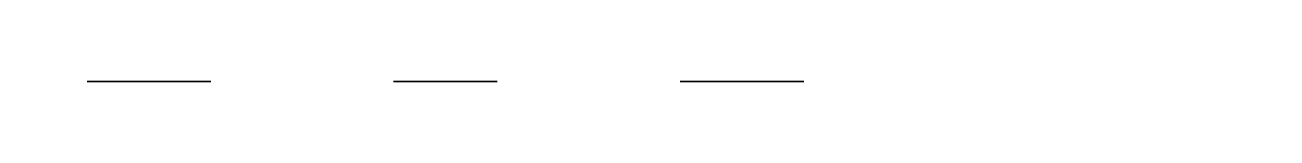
# Model space of a CAD drawing. Header units: millimetres. Extents: x -408 to 405, y -207 to -3.
# Drawn here: x 239.9 to 293, y -2.7 to -2.7 of the extents above; entities that cross this region are included whole.
import ezdxf

# ---------------------------------------------------------------- set-up
doc = ezdxf.new("R2010")
doc.units = ezdxf.units.MM
doc.header["$MEASUREMENT"] = 0
doc.layers.add('STEPMOTOR', color=18, linetype='Continuous', true_color=0x000000)

msp = doc.modelspace()

# ---------------------------------------------------------------- linework, layer by layer
at = {"layer": 'STEPMOTOR', "extrusion": (0, 1, 0)}
for points in [[(-239.53, 65.797), (-239.722, 65.491), (-239.816, 65.338), (-239.909, 65.184)], [(-240.218, -79.131), (-239.804, -79.738)], [(-239.909, 65.184), (-241.686, 65.603)], [(-240.609, -78.518), (-240.218, -79.131)], [(-240.979, -77.899), (-240.889, -78.055), (-240.797, -78.21), (-240.609, -78.518)], [(-242.763, -78.293), (-240.979, -77.899)], [(-241.686, 65.603), (-241.7, 65.782), (-241.715, 65.962), (-241.75, 66.321)], [(-241.75, 66.321), (-241.838, 67.044)], [(-241.838, 67.044), (-241.946, 67.77)], [(-241.946, 67.77), (-242.076, 68.499)], [(-242.076, 68.499), (-243.836, 68.846)], [(-242.838, -79.009), (-242.797, -78.65), (-242.779, -78.471), (-242.763, -78.293)], [(-242.936, -79.73), (-242.838, -79.009)], [(-243.055, -80.455), (-242.936, -79.73)], [(-243.195, -81.182), (-243.055, -80.455)], [(-243.195, 117.716), (-243.073, 119.479)], [(-243.073, 119.479), (-243.521, 119.704)], [(-243.542, 123.291), (-243.096, 123.521)], [(-243.096, 123.521), (-243.238, 125.283)], [(-244.961, -81.503), (-243.195, -81.182)], [(-243.67, 117.555), (-243.195, 117.716)], [(-243.238, 125.283), (-243.716, 125.438)], [(-243.521, 119.704), (-243.972, 119.912)], [(-243.99, 123.078), (-243.542, 123.291)], [(-244.145, 117.411), (-243.67, 117.555)], [(-243.716, 125.438), (-244.192, 125.577)], [(-244.157, 111.99), (-243.774, 113.716)], [(-243.774, 113.716), (-244.184, 114.005)], [(-243.836, 68.846), (-244.233, 68.22)], [(-244.271, 128.982), (-243.864, 129.276)], [(-243.864, 129.276), (-244.267, 130.997)], [(-243.972, 119.912), (-244.424, 120.101)], [(-244.44, 122.883), (-243.99, 123.078)], [(-244.618, 117.285), (-244.145, 117.411)], [(-244.651, 111.902), (-244.157, 111.99)], [(-244.184, 114.005), (-244.598, 114.278)], [(-244.192, 125.577), (-244.667, 125.697)], [(-244.233, 68.22), (-244.609, 67.589)], [(-244.267, 130.997), (-244.762, 131.08)], [(-244.682, 128.704), (-244.271, 128.982)], [(-244.424, 120.101), (-244.877, 120.271)], [(-244.891, 122.708), (-244.44, 122.883)], [(-244.598, 114.278), (-245.017, 114.532)], [(-244.609, 67.589), (-244.963, 66.954)], [(-245.091, 117.179), (-244.618, 117.285)], [(-245.142, 111.83), (-244.651, 111.902)], [(-244.667, 125.697), (-245.141, 125.797)], [(-245.098, 128.445), (-244.682, 128.704)], [(-244.762, 131.08), (-245.254, 131.145)], [(-244.877, 120.271), (-245.331, 120.42)], [(-245.344, 122.554), (-244.891, 122.708)], [(-245.348, -80.871), (-244.961, -81.503)], [(-244.963, 66.954), (-245.132, 66.635), (-245.214, 66.475), (-245.295, 66.314)], [(-245.017, 114.532), (-245.44, 114.768)], [(-245.561, 117.095), (-245.091, 117.179)], [(-245.518, 128.204), (-245.098, 128.445)], [(-245.141, 125.797), (-245.612, 125.876)], [(-245.629, 111.777), (-245.142, 111.83)], [(-245.254, 131.145), (-245.742, 131.193)], [(-245.295, 66.314), (-247.099, 66.6)], [(-245.962, 106.472), (-245.326, 108.121)], [(-245.326, 108.121), (-245.688, 108.469)], [(-245.331, 120.42), (-245.559, 120.485)], [(-245.571, 122.486), (-245.344, 122.554)], [(-245.714, -80.235), (-245.348, -80.871)], [(-245.44, 114.768), (-245.867, 114.983)], [(-245.839, 134.5), (-245.481, 134.852)], [(-245.481, 134.852), (-246.136, 136.494)], [(-245.942, 127.985), (-245.518, 128.204)], [(-245.559, 120.485), (-245.673, 120.516), (-245.787, 120.544)], [(-245.796, 117.061), (-245.561, 117.095)], [(-245.798, 122.424), (-245.684, 122.454), (-245.571, 122.486)], [(-245.612, 125.876), (-245.847, 125.907)], [(-246.112, 111.743), (-245.629, 111.777)], [(-245.688, 108.469), (-246.058, 108.8)], [(-246.059, -79.594), (-245.714, -80.235)], [(-245.742, 131.193), (-246.225, 131.222)], [(-245.787, 120.544), (-245.798, 122.424)], [(-246.029, 117.034), (-245.913, 117.047), (-245.796, 117.061)], [(-246.205, 134.165), (-245.839, 134.5)], [(-245.847, 125.907), (-245.964, 125.92), (-246.081, 125.931)], [(-245.867, 114.983), (-246.082, 115.081)], [(-246.157, 127.884), (-245.942, 127.985)], [(-246.464, 106.458), (-245.962, 106.472)], [(-246.299, 115.174), (-246.029, 117.034)], [(-246.058, 108.8), (-246.434, 109.114)], [(-246.382, -78.949), (-246.303, -79.111), (-246.223, -79.272), (-246.059, -79.594)], [(-246.081, 125.931), (-246.372, 127.789)], [(-246.082, 115.081), (-246.191, 115.128), (-246.299, 115.174)], [(-246.59, 111.729), (-246.112, 111.743)], [(-246.136, 136.494), (-246.638, 136.502)], [(-246.372, 127.789), (-246.264, 127.835), (-246.157, 127.884)], [(-246.577, 133.846), (-246.205, 134.165)], [(-246.225, 131.222), (-246.703, 131.23)], [(-248.19, -79.208), (-246.382, -78.949)], [(-246.434, 109.114), (-246.817, 109.41)], [(-246.96, 106.461), (-246.464, 106.458)], [(-246.957, 133.546), (-246.577, 133.846)], [(-246.827, 111.731), (-246.59, 111.729)], [(-246.638, 136.502), (-247.134, 136.493)], [(-246.703, 131.23), (-246.94, 131.225)], [(-246.817, 109.41), (-247.207, 109.686)], [(-247.062, 111.739), (-246.945, 111.734), (-246.827, 111.731)], [(-246.94, 131.225), (-247.057, 131.221), (-247.175, 131.215)], [(-247.344, 133.266), (-246.957, 133.546)], [(-247.45, 106.48), (-246.96, 106.461)], [(-247.606, 109.939), (-247.062, 111.739)], [(-247.099, 66.6), (-247.126, 66.777), (-247.155, 66.955), (-247.217, 67.311)], [(-247.134, 136.493), (-247.623, 136.468)], [(-247.175, 131.215), (-247.739, 133.008)], [(-247.207, 109.686), (-247.405, 109.816)], [(-247.217, 67.311), (-247.358, 68.025)], [(-247.54, 133.134), (-247.344, 133.266)], [(-247.358, 68.025), (-247.52, 68.741)], [(-247.405, 109.816), (-247.505, 109.878), (-247.606, 109.939)], [(-247.932, 106.518), (-247.45, 106.48)], [(-247.52, 68.741), (-247.704, 69.459)], [(-247.739, 133.008), (-247.64, 133.07), (-247.54, 133.134)], [(-247.623, 136.468), (-248.105, 136.424)], [(-248.57, 101.285), (-247.695, 102.821)], [(-247.695, 102.821), (-248.001, 103.218)], [(-247.704, 69.459), (-249.485, 69.673)], [(-248.213, 139.724), (-247.911, 140.125)], [(-247.911, 140.125), (-248.804, 141.651)], [(-248.407, 106.576), (-247.932, 106.518)], [(-248.001, 103.218), (-248.317, 103.601)], [(-248.105, 136.424), (-248.579, 136.361)], [(-248.318, -79.917), (-248.251, -79.562), (-248.22, -79.385), (-248.19, -79.208)], [(-248.524, 139.338), (-248.213, 139.724)], [(-248.317, 103.601), (-248.642, 103.967)], [(-248.47, -80.629), (-248.318, -79.917)], [(-248.641, 106.613), (-248.407, 106.576)], [(-248.643, -81.342), (-248.47, -80.629)], [(-248.845, 138.967), (-248.524, 139.338)], [(-249.068, 101.346), (-248.57, 101.285)], [(-248.579, 136.361), (-248.813, 136.321)], [(-248.872, 106.656), (-248.757, 106.634), (-248.641, 106.613)], [(-248.642, 103.967), (-248.977, 104.317)], [(-248.837, -82.057), (-248.643, -81.342)], [(-248.804, 141.651), (-249.301, 141.584)], [(-248.813, 136.321), (-248.929, 136.299), (-249.044, 136.276)], [(-250.622, -82.245), (-248.837, -82.057)], [(-249.175, 138.614), (-248.845, 138.967)], [(-249.678, 104.958), (-248.872, 106.656)], [(-248.977, 104.317), (-249.322, 104.648)], [(-249.044, 136.276), (-249.869, 137.965)], [(-249.558, 101.422), (-249.068, 101.346)], [(-249.517, 138.279), (-249.175, 138.614)], [(-249.301, 141.584), (-249.79, 141.502)], [(-249.322, 104.648), (-249.498, 104.806)], [(-249.485, 69.673), (-249.834, 69.019)], [(-249.498, 104.806), (-249.588, 104.883), (-249.678, 104.958)], [(-249.691, 138.119), (-249.517, 138.279)], [(-250.039, 101.515), (-249.558, 101.422)], [(-249.869, 137.965), (-249.78, 138.041), (-249.691, 138.119)], [(-249.79, 141.502), (-250.27, 141.404)], [(-249.834, 69.019), (-250.162, 68.362)], [(-250.511, 101.624), (-250.039, 101.515)], [(-250.162, 68.362), (-250.468, 67.702)], [(-250.27, 141.404), (-250.741, 141.289)], [(-250.468, 67.702), (-250.612, 67.371), (-250.682, 67.205), (-250.751, 67.039)], [(-250.971, 101.752), (-250.511, 101.624)], [(-250.961, -81.586), (-250.622, -82.245)], [(-250.741, 141.289), (-251.2, 141.155)], [(-250.751, 67.039), (-252.571, 67.189)], [(-251.921, 96.544), (-250.827, 97.932)], [(-250.827, 97.932), (-251.071, 98.371)], [(-251.278, -80.924), (-250.961, -81.586)], [(-251.197, 101.824), (-250.971, 101.752)], [(-251.071, 98.371), (-251.326, 98.796)], [(-251.338, 144.535), (-251.1, 144.977)], [(-251.1, 144.977), (-252.21, 146.352)], [(-251.42, 101.901), (-251.309, 101.861), (-251.197, 101.824)], [(-251.2, 141.155), (-251.425, 141.081)], [(-251.575, -80.26), (-251.278, -80.924)], [(-251.326, 98.796), (-251.593, 99.207)], [(-251.589, 144.107), (-251.338, 144.535)], [(-252.47, 100.341), (-251.42, 101.901)], [(-251.425, 141.081), (-251.536, 141.042), (-251.646, 141.002)], [(-251.848, -79.592), (-251.782, -79.759), (-251.714, -79.926), (-251.575, -80.26)], [(-251.851, 143.693), (-251.589, 144.107)], [(-251.593, 99.207), (-251.872, 99.603)], [(-251.646, 141.002), (-252.714, 142.549)], [(-253.67, -79.715), (-251.848, -79.592)], [(-252.125, 143.294), (-251.851, 143.693)], [(-251.872, 99.603), (-252.164, 99.982)], [(-252.405, 96.678), (-251.921, 96.544)], [(-252.412, 142.912), (-252.125, 143.294)], [(-252.164, 99.982), (-252.315, 100.164)], [(-252.21, 146.352), (-252.692, 146.212)], [(-252.315, 100.164), (-252.392, 100.253), (-252.47, 100.341)], [(-252.878, 96.827), (-252.405, 96.678)], [(-252.561, 142.728), (-252.412, 142.912)], [(-252.714, 142.549), (-252.637, 142.638), (-252.561, 142.728)], [(-252.571, 67.189), (-252.612, 67.364), (-252.653, 67.539), (-252.742, 67.89)], [(-252.692, 146.212), (-253.163, 146.058)], [(-252.742, 67.89), (-252.936, 68.591)], [(-253.34, 96.99), (-252.878, 96.827)], [(-252.936, 68.591), (-253.151, 69.293)], [(-253.151, 69.293), (-253.388, 69.995)], [(-253.163, 146.058), (-253.623, 145.889)], [(-253.79, 97.169), (-253.34, 96.99)], [(-253.388, 69.995), (-255.181, 70.075)], [(-253.623, 145.889), (-254.071, 145.706)], [(-253.851, -80.413), (-253.758, -80.064), (-253.713, -79.89), (-253.67, -79.715)], [(-254.226, 97.364), (-253.79, 97.169)], [(-254.055, -81.111), (-253.851, -80.413)], [(-254.282, -81.81), (-254.055, -81.111)], [(-254.071, 145.706), (-254.505, 145.506)], [(-254.439, 97.468), (-254.226, 97.364)], [(-254.529, -82.508), (-254.282, -81.81)], [(-254.647, 97.578), (-254.544, 97.522), (-254.439, 97.468)], [(-254.505, 145.506), (-254.717, 145.399)], [(-256.322, -82.562), (-254.529, -82.508)], [(-255.918, 96.192), (-254.647, 97.578)], [(-255.942, 92.355), (-254.653, 93.565)], [(-254.653, 93.565), (-254.829, 94.035)], [(-254.717, 145.399), (-254.821, 145.343), (-254.924, 145.287)], [(-254.829, 94.035), (-255.018, 94.494)], [(-254.924, 145.287), (-256.211, 146.658)], [(-255.146, 148.827), (-254.976, 149.299)], [(-254.976, 149.299), (-256.279, 150.494)], [(-255.018, 94.494), (-255.22, 94.94)], [(-255.33, 148.366), (-255.146, 148.827)], [(-255.181, 70.075), (-255.479, 69.397)], [(-255.22, 94.94), (-255.437, 95.373)], [(-255.527, 147.918), (-255.33, 148.366)], [(-255.437, 95.373), (-255.669, 95.791)], [(-255.479, 69.397), (-255.757, 68.718)], [(-255.739, 147.482), (-255.527, 147.918)], [(-255.669, 95.791), (-255.791, 95.994)], [(-255.966, 147.062), (-255.739, 147.482)], [(-255.757, 68.718), (-256.013, 68.036)], [(-255.791, 95.994), (-255.854, 96.093), (-255.918, 96.192)], [(-256.4, 92.56), (-255.942, 92.355)], [(-256.086, 146.857), (-255.966, 147.062)], [(-256.013, 68.036), (-256.132, 67.695), (-256.19, 67.525), (-256.246, 67.354)], [(-256.211, 146.658), (-256.148, 146.757), (-256.086, 146.857)], [(-256.246, 67.354), (-258.072, 67.368)], [(-256.279, 150.494), (-256.734, 150.283)], [(-256.611, -81.88), (-256.322, -82.562)], [(-256.846, 92.778), (-256.4, 92.56)], [(-256.878, -81.196), (-256.611, -81.88)], [(-256.734, 150.283), (-257.178, 150.061)], [(-257.278, 93.008), (-256.846, 92.778)], [(-257.124, -80.511), (-256.878, -81.196)], [(-257.347, -79.825), (-257.293, -79.997), (-257.238, -80.168), (-257.124, -80.511)], [(-257.178, 150.061), (-257.607, 149.826)], [(-257.697, 93.252), (-257.278, 93.008)], [(-259.173, -79.812), (-257.347, -79.825)], [(-257.607, 149.826), (-258.023, 149.577)], [(-258.099, 93.51), (-257.697, 93.252)], [(-258.023, 149.577), (-258.422, 149.314)], [(-258.072, 67.368), (-258.125, 67.539), (-258.18, 67.711), (-258.295, 68.054)], [(-258.294, 93.645), (-258.099, 93.51)], [(-258.484, 93.784), (-258.389, 93.714), (-258.294, 93.645)], [(-258.295, 68.054), (-258.54, 68.738)], [(-258.422, 149.314), (-258.615, 149.177)], [(-259.947, 92.603), (-258.484, 93.784)], [(-258.54, 68.738), (-258.808, 69.422)], [(-258.615, 149.177), (-258.71, 149.107), (-258.804, 149.036)], [(-258.804, 149.036), (-260.28, 150.2)], [(-258.808, 69.422), (-259.096, 70.105)], [(-260.542, 88.813), (-259.087, 89.817)], [(-259.087, 89.817), (-259.191, 90.308)], [(-259.096, 70.105), (-260.89, 70.051)], [(-259.406, -80.494), (-259.286, -80.153), (-259.229, -79.982), (-259.173, -79.812)], [(-259.191, 90.308), (-259.309, 90.79)], [(-259.309, 90.79), (-259.443, 91.261)], [(-259.662, -81.175), (-259.406, -80.494)], [(-259.443, 91.261), (-259.593, 91.722)], [(-259.551, 152.503), (-259.453, 152.996)], [(-259.453, 152.996), (-260.919, 153.983)], [(-259.664, 152.02), (-259.551, 152.503)], [(-259.593, 91.722), (-259.76, 92.17)], [(-259.939, -81.855), (-259.662, -81.175)], [(-259.792, 151.547), (-259.664, 152.02)], [(-259.76, 92.17), (-259.851, 92.388)], [(-259.937, 151.085), (-259.792, 151.547)], [(-259.851, 92.388), (-259.898, 92.496), (-259.947, 92.603)], [(-260.099, 150.635), (-259.937, 151.085)], [(-260.238, -82.533), (-259.939, -81.855)], [(-260.187, 150.416), (-260.099, 150.635)], [(-260.28, 150.2), (-260.233, 150.307), (-260.187, 150.416)], [(-262.031, -82.452), (-260.238, -82.533)], [(-260.964, 89.084), (-260.542, 88.813)], [(-260.89, 70.051), (-261.137, 69.352)], [(-260.919, 153.983), (-261.339, 153.707)], [(-261.373, 89.366), (-260.964, 89.084)], [(-261.137, 69.352), (-261.363, 68.654)], [(-261.339, 153.707), (-261.744, 153.421)], [(-261.363, 68.654), (-261.568, 67.956)], [(-261.766, 89.658), (-261.373, 89.366)], [(-261.568, 67.956), (-261.661, 67.607), (-261.706, 67.432), (-261.749, 67.258)], [(-261.744, 153.421), (-262.134, 153.124)], [(-261.749, 67.258), (-263.571, 67.135)], [(-262.143, 89.961), (-261.766, 89.658)], [(-262.267, -81.75), (-262.031, -82.452)], [(-262.134, 153.124), (-262.507, 152.816)], [(-262.503, 90.276), (-262.143, 89.961)], [(-262.483, -81.048), (-262.267, -81.75)], [(-262.677, -80.347), (-262.483, -81.048)], [(-262.675, 90.438), (-262.503, 90.276)], [(-262.507, 152.816), (-262.863, 152.497)], [(-262.842, 90.604), (-262.76, 90.521), (-262.675, 90.438)], [(-262.847, -79.647), (-262.807, -79.822), (-262.765, -79.997), (-262.677, -80.347)], [(-264.465, 89.655), (-262.842, 90.604)], [(-264.668, -79.497), (-262.847, -79.647)], [(-262.863, 152.497), (-263.034, 152.333)], [(-263.034, 152.333), (-263.117, 152.249), (-263.199, 152.165)], [(-263.199, 152.165), (-264.832, 153.095)], [(-263.571, 67.135), (-263.637, 67.302), (-263.705, 67.469), (-263.844, 67.802)], [(-263.844, 67.802), (-264.14, 68.467)], [(-265.618, 85.996), (-264.03, 86.772)], [(-264.03, 86.772), (-264.06, 87.273)], [(-264.06, 87.273), (-264.105, 87.767)], [(-264.105, 87.767), (-264.167, 88.253)], [(-264.14, 68.467), (-264.458, 69.128)], [(-264.167, 88.253), (-264.247, 88.73)], [(-264.247, 88.73), (-264.345, 89.198)], [(-264.345, 89.198), (-264.402, 89.428)], [(-264.402, 89.428), (-264.433, 89.542), (-264.465, 89.655)], [(-264.455, 155.482), (-264.431, 155.983)], [(-264.431, 155.983), (-266.028, 156.741)], [(-264.494, 154.988), (-264.455, 155.482)], [(-264.458, 69.128), (-264.797, 69.787)], [(-264.551, 154.501), (-264.494, 154.988)], [(-264.625, 154.022), (-264.551, 154.501)], [(-264.718, 153.553), (-264.625, 154.022)], [(-264.951, -80.16), (-264.806, -79.828), (-264.736, -79.663), (-264.668, -79.497)], [(-264.772, 153.323), (-264.718, 153.553)], [(-264.832, 153.095), (-264.802, 153.209), (-264.772, 153.323)], [(-264.797, 69.787), (-266.581, 69.6)], [(-265.257, -80.82), (-264.951, -80.16)], [(-265.585, -81.476), (-265.257, -80.82)], [(-265.933, -82.13), (-265.585, -81.476)], [(-265.996, 86.327), (-265.618, 85.996)], [(-267.715, -81.916), (-265.933, -82.13)], [(-266.358, 86.666), (-265.996, 86.327)], [(-266.028, 156.741), (-266.402, 156.406)], [(-266.703, 87.013), (-266.358, 86.666)], [(-266.402, 156.406), (-266.759, 156.062)], [(-266.581, 69.6), (-266.776, 68.885)], [(-267.031, 87.37), (-266.703, 87.013)], [(-266.759, 156.062), (-267.101, 155.711)], [(-266.776, 68.885), (-266.949, 68.171)], [(-266.949, 68.171), (-267.101, 67.46)], [(-267.34, 87.735), (-267.031, 87.37)], [(-267.101, 67.46), (-267.168, 67.105), (-267.199, 66.928), (-267.229, 66.751)], [(-267.101, 155.711), (-267.425, 155.351)], [(-267.229, 66.751), (-269.037, 66.492)], [(-267.486, 87.921), (-267.34, 87.735)], [(-267.425, 155.351), (-267.729, 154.982)], [(-267.626, 88.11), (-267.557, 88.015), (-267.486, 87.921)], [(-269.372, 87.413), (-267.626, 88.11)], [(-267.898, -81.198), (-267.715, -81.916)], [(-267.729, 154.982), (-267.873, 154.794)], [(-267.873, 154.794), (-267.943, 154.699), (-268.011, 154.604)], [(-268.061, -80.482), (-267.898, -81.198)], [(-268.011, 154.604), (-269.765, 155.28)], [(-268.202, -79.769), (-268.061, -80.482)], [(-268.32, -79.057), (-268.292, -79.235), (-268.264, -79.413), (-268.202, -79.769)], [(-270.124, -78.772), (-268.32, -79.057)], [(-269.037, 66.492), (-269.115, 66.653), (-269.195, 66.815), (-269.359, 67.137)], [(-269.298, 85.492), (-269.287, 85.982)], [(-269.287, 85.982), (-269.294, 86.466)], [(-269.294, 86.466), (-269.322, 86.944)], [(-269.327, 84.997), (-269.298, 85.492)], [(-269.322, 86.944), (-269.344, 87.179)], [(-269.372, 84.497), (-269.327, 84.997)], [(-269.344, 87.179), (-269.357, 87.296), (-269.372, 87.413)], [(-269.359, 67.137), (-269.704, 67.777)], [(-271.058, 83.966), (-269.372, 84.497)], [(-269.698, 156.228), (-269.696, 156.712)], [(-269.696, 156.712), (-269.713, 157.202)], [(-269.72, 155.75), (-269.698, 156.228)], [(-269.704, 67.777), (-270.071, 68.413)], [(-269.713, 157.202), (-269.748, 157.697)], [(-269.74, 155.514), (-269.72, 155.75)], [(-269.765, 155.28), (-269.752, 155.397), (-269.74, 155.514)], [(-269.748, 157.697), (-269.799, 158.196)], [(-269.799, 158.196), (-271.491, 158.707)], [(-270.071, 68.413), (-270.458, 69.045)], [(-270.455, -79.412), (-270.287, -79.092), (-270.204, -78.932), (-270.124, -78.772)], [(-270.81, -80.047), (-270.455, -79.412)], [(-270.458, 69.045), (-272.223, 68.725)], [(-271.186, -80.678), (-270.81, -80.047)], [(-271.382, 84.35), (-271.058, 83.966)], [(-271.582, -81.304), (-271.186, -80.678)], [(-271.689, 84.739), (-271.382, 84.35)], [(-271.491, 158.707), (-271.81, 158.32)], [(-273.343, -80.957), (-271.582, -81.304)], [(-271.979, 85.135), (-271.689, 84.739)], [(-271.81, 158.32), (-272.113, 157.927)], [(-272.25, 85.536), (-271.979, 85.135)], [(-272.113, 157.927), (-272.398, 157.528)], [(-272.223, 68.725), (-272.364, 67.997)], [(-272.501, 85.943), (-272.25, 85.536)], [(-272.364, 67.997), (-272.483, 67.273)], [(-272.398, 157.528), (-272.665, 157.124)], [(-272.483, 67.273), (-272.581, 66.552)], [(-272.618, 86.149), (-272.501, 85.943)], [(-272.581, 66.552), (-272.622, 66.193), (-272.64, 66.014), (-272.656, 65.835)], [(-272.728, 86.356), (-272.674, 86.252), (-272.618, 86.149)], [(-272.656, 65.835), (-274.44, 65.442)], [(-272.665, 157.124), (-272.911, 156.714)], [(-274.559, 85.927), (-272.728, 86.356)], [(-272.911, 156.714), (-273.025, 156.507)], [(-273.025, 156.507), (-273.08, 156.403), (-273.133, 156.298)], [(-273.133, 156.298), (-274.969, 156.706)], [(-273.472, -80.227), (-273.343, -80.957)], [(-273.581, -79.501), (-273.472, -80.227)], [(-273.668, -78.779), (-273.581, -79.501)], [(-273.732, -78.061), (-273.719, -78.24), (-273.703, -78.419), (-273.668, -78.779)], [(-275.51, -77.641), (-273.732, -78.061)], [(-274.44, 65.442), (-274.53, 65.597), (-274.622, 65.752), (-274.809, 66.061)], [(-274.566, 85.692), (-274.561, 85.81), (-274.559, 85.927)], [(-274.579, 85.456), (-274.566, 85.692)], [(-274.623, 84.98), (-274.579, 85.456)], [(-274.687, 84.5), (-274.623, 84.98)], [(-274.771, 84.017), (-274.687, 84.5)], [(-274.874, 83.532), (-274.771, 84.017)], [(-274.809, 66.061), (-275.201, 66.674)], [(-274.993, 83.044), (-274.874, 83.532)], [(-274.969, 156.706), (-274.973, 156.823), (-274.978, 156.941)], [(-274.978, 156.941), (-274.994, 157.177)], [(-276.74, 82.771), (-274.993, 83.044)], [(-274.994, 157.177), (-275.043, 157.653)], [(-275.043, 157.653), (-275.114, 158.132)], [(-275.114, 158.132), (-275.204, 158.613)], [(-275.201, 66.674), (-275.614, 67.281)], [(-275.204, 158.613), (-275.311, 159.098)], [(-275.311, 159.098), (-275.437, 159.584)], [(-275.437, 159.584), (-277.186, 159.837)], [(-275.889, -78.254), (-275.696, -77.949), (-275.603, -77.795), (-275.51, -77.641)], [(-275.614, 67.281), (-276.047, 67.882)], [(-276.29, -78.862), (-275.889, -78.254)], [(-276.047, 67.882), (-277.784, 67.431)], [(-276.712, -79.462), (-276.29, -78.862)], [(-277.154, -80.057), (-276.712, -79.462)], [(-277.003, 83.198), (-276.74, 82.771)], [(-277.248, 83.629), (-277.003, 83.198)], [(-278.884, -79.58), (-277.154, -80.057)], [(-277.186, 159.837), (-277.444, 159.406)], [(-277.476, 84.063), (-277.248, 83.629)], [(-277.444, 159.406), (-277.685, 158.973)], [(-277.684, 84.5), (-277.476, 84.063)], [(-277.872, 84.94), (-277.684, 84.5)], [(-277.685, 158.973), (-277.907, 158.536)], [(-277.784, 67.431), (-277.869, 66.695)], [(-277.869, 66.695), (-277.935, 65.963)], [(-277.957, 85.161), (-277.872, 84.94)], [(-277.907, 158.536), (-278.111, 158.097)], [(-277.935, 65.963), (-277.978, 65.237)], [(-278.035, 85.383), (-277.997, 85.272), (-277.957, 85.161)], [(-277.978, 65.237), (-277.992, 64.876), (-277.996, 64.696), (-278, 64.517)], [(-278, 64.517), (-279.749, 63.991)], [(-279.909, 85.232), (-278.035, 85.383)], [(-278.111, 158.097), (-278.293, 157.655)], [(-278.293, 157.655), (-278.375, 157.433)], [(-278.375, 157.433), (-278.414, 157.321), (-278.451, 157.21)], [(-278.451, 157.21), (-280.327, 157.34)], [(-278.958, -78.842), (-278.884, -79.58)], [(-279.012, -78.11), (-278.958, -78.842)], [(-279.045, -77.383), (-279.012, -78.11)], [(-279.056, -76.663), (-279.055, -76.842), (-279.053, -77.022), (-279.045, -77.383)], [(-280.797, -76.111), (-279.056, -76.663)], [(-279.749, 63.991), (-279.851, 64.139), (-279.953, 64.287), (-280.164, 64.581)], [(-279.951, 85), (-279.929, 85.116), (-279.909, 85.232)], [(-279.999, 84.768), (-279.951, 85)], [(-280.113, 84.304), (-279.999, 84.768)], [(-280.249, 83.839), (-280.113, 84.304)], [(-280.164, 64.581), (-280.6, 65.163)], [(-280.404, 83.374), (-280.249, 83.839)], [(-280.327, 157.34), (-280.348, 157.455), (-280.371, 157.571)], [(-280.371, 157.571), (-280.422, 157.802)], [(-280.577, 82.91), (-280.404, 83.374)], [(-280.422, 157.802), (-280.542, 158.265)], [(-280.542, 158.265), (-280.682, 158.728)], [(-280.768, 82.445), (-280.577, 82.91)], [(-280.6, 65.163), (-281.057, 65.737)], [(-280.682, 158.728), (-280.843, 159.191)], [(-282.536, 82.435), (-280.768, 82.445)], [(-281.22, -76.695), (-281.006, -76.404), (-280.901, -76.258), (-280.797, -76.111)], [(-280.843, 159.191), (-281.022, 159.654)], [(-281.022, 159.654), (-281.218, 160.116)], [(-281.057, 65.737), (-281.534, 66.304)], [(-281.218, 160.116), (-282.986, 160.105)], [(-281.666, -77.27), (-281.22, -76.695)], [(-281.534, 66.304), (-283.232, 65.724)], [(-282.131, -77.837), (-281.666, -77.27)], [(-282.617, -78.397), (-282.131, -77.837)], [(-282.732, 82.897), (-282.536, 82.435)], [(-284.306, -77.792), (-282.617, -78.397)], [(-282.911, 83.36), (-282.732, 82.897)], [(-283.071, 83.823), (-282.911, 83.36)], [(-282.986, 160.105), (-283.177, 159.641)], [(-283.212, 84.286), (-283.071, 83.823)], [(-283.177, 159.641), (-283.35, 159.176)], [(-283.332, 84.749), (-283.212, 84.286)], [(-283.262, 63.523), (-283.249, 63.162), (-283.24, 62.982), (-283.23, 62.802)], [(-283.23, 62.802), (-284.935, 62.148)], [(-283.232, 65.724), (-283.263, 64.984)], [(-283.273, 64.25), (-283.262, 63.523)], [(-283.263, 64.984), (-283.273, 64.25)], [(-283.383, 84.98), (-283.332, 84.749)], [(-283.35, 159.176), (-283.505, 158.712)], [(-283.427, 85.211), (-283.406, 85.096), (-283.383, 84.98)], [(-285.303, 85.341), (-283.427, 85.211)], [(-283.505, 158.712), (-283.641, 158.247)], [(-283.641, 158.247), (-283.755, 157.783)], [(-283.755, 157.783), (-283.803, 157.551)], [(-283.803, 157.551), (-283.825, 157.435), (-283.845, 157.319)], [(-283.845, 157.319), (-285.719, 157.168)], [(-285.955, -74.19), (-284.259, -74.87)], [(-284.259, -74.87), (-284.272, -75.05), (-284.284, -75.229), (-284.303, -75.59)], [(-284.303, -75.59), (-284.324, -76.317)], [(-284.325, -77.051), (-284.306, -77.792)], [(-284.324, -76.317), (-284.325, -77.051)], [(-284.935, 62.148), (-285.047, 62.288), (-285.161, 62.428), (-285.392, 62.705)], [(-285.379, 85.118), (-285.34, 85.229), (-285.303, 85.341)], [(-285.461, 84.896), (-285.379, 85.118)], [(-285.392, 62.705), (-285.871, 63.253)], [(-285.643, 84.454), (-285.461, 84.896)], [(-285.847, 84.015), (-285.643, 84.454)], [(-285.719, 157.168), (-285.757, 157.279), (-285.797, 157.39)], [(-285.797, 157.39), (-285.882, 157.611)], [(-286.069, 83.578), (-285.847, 84.015)], [(-285.871, 63.253), (-286.37, 63.791)], [(-285.882, 157.611), (-286.069, 158.051)], [(-286.421, -74.741), (-286.185, -74.467), (-286.069, -74.329), (-285.955, -74.19)], [(-286.069, 158.051), (-286.278, 158.488)], [(-286.31, 83.144), (-286.069, 83.578)], [(-286.278, 158.488), (-286.506, 158.922)], [(-286.568, 82.714), (-286.31, 83.144)], [(-286.37, 63.791), (-286.888, 64.321)], [(-286.908, -75.281), (-286.421, -74.741)], [(-286.506, 158.922), (-286.751, 159.352)], [(-288.317, 82.967), (-286.568, 82.714)], [(-286.751, 159.352), (-287.014, 159.78)], [(-286.888, 64.321), (-288.538, 63.616)], [(-287.414, -75.812), (-286.908, -75.281)], [(-287.014, 159.78), (-288.761, 159.506)], [(-287.94, -76.334), (-287.414, -75.812)], [(-289.579, -75.604), (-287.94, -76.334)], [(-288.403, 61.418), (-288.363, 61.059), (-288.341, 60.88), (-288.317, 60.702)], [(-288.317, 60.702), (-289.969, 59.922)], [(-288.443, 83.453), (-288.317, 82.967)], [(-288.468, 62.143), (-288.403, 61.418)], [(-288.55, 83.937), (-288.443, 83.453)], [(-288.513, 62.875), (-288.468, 62.143)], [(-288.538, 63.616), (-288.513, 62.875)], [(-288.64, 84.419), (-288.55, 83.937)], [(-288.71, 84.898), (-288.64, 84.419)], [(-288.76, 85.374), (-288.71, 84.898)], [(-288.776, 85.61), (-288.76, 85.374)], [(-288.761, 159.506), (-288.88, 159.019)], [(-288.785, 85.845), (-288.781, 85.728), (-288.776, 85.61)], [(-290.62, 86.253), (-288.785, 85.845)], [(-288.88, 159.019), (-288.982, 158.534)], [(-288.982, 158.534), (-289.067, 158.051)], [(-289.067, 158.051), (-289.131, 157.571)], [(-289.131, 157.571), (-289.175, 157.095)], [(-289.175, 157.095), (-289.188, 156.859)], [(-289.188, 156.859), (-289.192, 156.741), (-289.195, 156.623)], [(-289.195, 156.623), (-291.026, 156.194)], [(-290.955, -71.89), (-289.315, -72.694)], [(-289.315, -72.694), (-289.341, -72.872), (-289.366, -73.05), (-289.412, -73.409)], [(-289.412, -73.409), (-289.488, -74.132)], [(-289.488, -74.132), (-289.543, -74.864)], [(-289.543, -74.864), (-289.579, -75.604)], [(-289.969, 59.922), (-290.091, 60.053), (-290.215, 60.184), (-290.466, 60.443)], [(-290.466, 60.443), (-290.985, 60.954)], [(-290.729, 86.044), (-290.674, 86.148), (-290.62, 86.253)], [(-290.843, 85.836), (-290.729, 86.044)], [(-291.089, 85.426), (-290.843, 85.836)], [(-291.46, -72.403), (-291.205, -72.148), (-291.079, -72.019), (-290.955, -71.89)], [(-290.985, 60.954), (-291.523, 61.454)], [(-291.026, 156.194), (-291.08, 156.298), (-291.136, 156.402)], [(-291.356, 85.022), (-291.089, 85.426)], [(-291.136, 156.402), (-291.253, 156.608)], [(-291.253, 156.608), (-291.504, 157.015)], [(-291.641, 84.624), (-291.356, 85.022)], [(-291.986, -72.906), (-291.46, -72.403)], [(-291.504, 157.015), (-291.775, 157.416)], [(-291.523, 61.454), (-292.079, 61.943)], [(-291.944, 84.231), (-291.641, 84.624)], [(-291.775, 157.416), (-292.065, 157.811)], [(-292.263, 83.844), (-291.944, 84.231)], [(-292.531, -73.398), (-291.986, -72.906)], [(-292.065, 157.811), (-292.372, 158.201)], [(-292.079, 61.943), (-293.671, 61.117)], [(-293.955, 84.355), (-292.263, 83.844)], [(-292.372, 158.201), (-292.696, 158.584)], [(-293.095, -73.879), (-292.531, -73.398)], [(-292.696, 158.584), (-294.382, 158.053)]]:
    msp.add_lwpolyline(points, dxfattribs=at)
at = {"layer": 'STEPMOTOR'}
for points in [[(247.749, -2.694), (242.509, -2.694)], [(242.509, -2.694), (247.749, -2.694)], [(259.909, -2.694), (255.509, -2.694)], [(255.509, -2.694), (259.909, -2.694)], [(267.669, -2.694), (272.909, -2.694)], [(272.909, -2.694), (267.669, -2.694)]]:
    msp.add_lwpolyline(points, dxfattribs=at)
at = {"layer": 'STEPMOTOR', "extrusion": (1, 0, 0)}
for points in [[(-2.694, -8.429), (-2.694, -4.029)], [(-2.694, -21.429), (-2.694, -16.189)], [(-2.694, 3.731), (-2.694, 8.971)], [(-2.694, -16.189), (-2.694, -21.429)], [(-2.694, 8.971), (-2.694, 3.731)], [(-2.694, -4.029), (-2.694, -8.429)]]:
    msp.add_lwpolyline(points, dxfattribs=at)
at = {"layer": 'STEPMOTOR', "extrusion": (-1.96133e-16, 1, -1.96133e-16)}
msp.add_lwpolyline([(-255.509, -16.189), (-255.242, -16.126), (-254.976, -16.056), (-254.713, -15.979), (-254.451, -15.894), (-254.193, -15.803), (-253.937, -15.705), (-253.684, -15.601), (-253.435, -15.49), (-253.189, -15.373), (-252.948, -15.249), (-252.71, -15.12), (-252.477, -14.984), (-252.248, -14.844), (-252.024, -14.697), (-251.805, -14.546), (-251.591, -14.39), (-251.382, -14.229), (-251.179, -14.064), (-250.981, -13.894), (-250.788, -13.721), (-250.601, -13.544), (-250.42, -13.363), (-250.245, -13.18), (-250.075, -12.993), (-249.911, -12.804), (-249.754, -12.612), (-249.602, -12.418), (-249.456, -12.222), (-249.316, -12.025), (-249.182, -11.826), (-249.054, -11.625), (-248.932, -11.424), (-248.835, -11.258), (-248.742, -11.089), (-248.65, -10.917), (-248.562, -10.742), (-248.476, -10.563), (-248.393, -10.382), (-248.314, -10.199), (-248.237, -10.012), (-248.163, -9.823), (-248.093, -9.631), (-248.027, -9.436), (-247.964, -9.239), (-247.904, -9.04), (-247.849, -8.838), (-247.797, -8.635), (-247.749, -8.429)], dxfattribs=at)
at = {"layer": 'STEPMOTOR', "extrusion": (-1.60343e-15, 1, 3.51301e-16)}
msp.add_lwpolyline([(-247.749, -4.029), (-247.812, -3.761), (-247.882, -3.496), (-247.959, -3.232), (-248.044, -2.971), (-248.135, -2.712), (-248.233, -2.456), (-248.337, -2.204), (-248.448, -1.954), (-248.565, -1.709), (-248.689, -1.467), (-248.818, -1.23), (-248.954, -0.996), (-249.094, -0.768), (-249.241, -0.544), (-249.392, -0.325), (-249.548, -0.11), (-249.709, 0.098), (-249.874, 0.302), (-250.044, 0.5), (-250.217, 0.693), (-250.394, 0.88), (-250.575, 1.061), (-250.758, 1.236), (-250.945, 1.406), (-251.134, 1.569), (-251.326, 1.727), (-251.52, 1.879), (-251.716, 2.025), (-251.913, 2.164), (-252.112, 2.299), (-252.313, 2.427), (-252.514, 2.549)], dxfattribs=at)
at = {"layer": 'STEPMOTOR', "extrusion": (4.47035e-16, 1, 3.70002e-16)}
msp.add_lwpolyline([(-252.514, 2.549), (-252.68, 2.645), (-252.849, 2.739), (-253.021, 2.83), (-253.197, 2.919), (-253.375, 3.004), (-253.556, 3.087), (-253.739, 3.167), (-253.926, 3.244), (-254.115, 3.317), (-254.307, 3.387), (-254.502, 3.454), (-254.699, 3.517), (-254.898, 3.576), (-255.1, 3.632), (-255.303, 3.683), (-255.509, 3.731)], dxfattribs=at)
at = {"layer": 'STEPMOTOR', "extrusion": (-2.6363e-16, 1, 3.20859e-16)}
msp.add_lwpolyline([(-267.669, -8.429), (-267.606, -8.696), (-267.536, -8.962), (-267.459, -9.225), (-267.375, -9.487), (-267.284, -9.745), (-267.186, -10.001), (-267.082, -10.254), (-266.971, -10.503), (-266.853, -10.749), (-266.73, -10.99), (-266.6, -11.228), (-266.465, -11.461), (-266.324, -11.69), (-266.178, -11.914), (-266.027, -12.133), (-265.871, -12.347), (-265.71, -12.556), (-265.544, -12.759), (-265.375, -12.958), (-265.202, -13.15), (-265.025, -13.337), (-264.844, -13.518), (-264.66, -13.693), (-264.474, -13.863), (-264.285, -14.027), (-264.093, -14.184), (-263.899, -14.336), (-263.703, -14.482), (-263.505, -14.622), (-263.306, -14.756), (-263.106, -14.884), (-262.905, -15.007), (-262.739, -15.103), (-262.569, -15.196), (-262.397, -15.288), (-262.222, -15.376), (-262.044, -15.462), (-261.863, -15.545), (-261.679, -15.624), (-261.493, -15.701), (-261.303, -15.775), (-261.111, -15.845), (-260.917, -15.911), (-260.72, -15.974), (-260.521, -16.034), (-260.319, -16.089), (-260.115, -16.141), (-259.909, -16.189)], dxfattribs=at)
at = {"layer": 'STEPMOTOR', "extrusion": (3.61716e-17, 1, 3.79543e-16)}
msp.add_lwpolyline([(-259.909, 3.731), (-260.177, 3.668), (-260.442, 3.598), (-260.706, 3.521), (-260.967, 3.437), (-261.226, 3.346), (-261.482, 3.248), (-261.734, 3.144), (-261.984, 3.032), (-262.229, 2.915), (-262.471, 2.792), (-262.708, 2.662), (-262.942, 2.527), (-263.17, 2.386), (-263.394, 2.24), (-263.614, 2.089), (-263.828, 1.933), (-264.037, 1.772), (-264.24, 1.606), (-264.438, 1.437), (-264.631, 1.264), (-264.818, 1.087), (-264.999, 0.906), (-265.174, 0.722), (-265.344, 0.536), (-265.507, 0.346), (-265.665, 0.155), (-265.817, -0.039), (-265.963, -0.235), (-266.103, -0.433), (-266.237, -0.632), (-266.365, -0.832), (-266.487, -1.034), (-266.583, -1.2), (-266.677, -1.369), (-266.768, -1.541), (-266.857, -1.716), (-266.942, -1.894), (-267.025, -2.075), (-267.105, -2.259), (-267.182, -2.445), (-267.255, -2.635), (-267.325, -2.827), (-267.392, -3.021), (-267.455, -3.218), (-267.514, -3.417), (-267.57, -3.619), (-267.622, -3.823), (-267.669, -4.029)], dxfattribs=at)
at = {"layer": 'STEPMOTOR', "extrusion": (-4.56342e-16, 1, -1.16212e-17)}
msp.add_lwpolyline([(-292.877, 121.275), (-292.874, 121.031), (-292.866, 120.785), (-292.852, 120.537), (-292.832, 120.287), (-292.807, 120.036), (-292.775, 119.783), (-292.737, 119.529), (-292.693, 119.274), (-292.643, 119.018), (-292.586, 118.762), (-292.522, 118.505), (-292.452, 118.249), (-292.376, 117.992), (-292.292, 117.736), (-292.202, 117.481), (-292.105, 117.226), (-292.001, 116.973), (-291.89, 116.721), (-291.772, 116.471), (-291.648, 116.223), (-291.517, 115.977), (-291.379, 115.734), (-291.235, 115.493), (-291.084, 115.256), (-290.927, 115.022), (-290.763, 114.791), (-290.593, 114.565), (-290.417, 114.342), (-290.235, 114.124), (-290.047, 113.91), (-289.854, 113.701), (-289.655, 113.497), (-289.451, 113.298), (-289.242, 113.105), (-289.029, 112.917), (-288.81, 112.735), (-288.588, 112.559), (-288.361, 112.39), (-288.13, 112.226), (-287.896, 112.068), (-287.659, 111.917), (-287.418, 111.773), (-287.175, 111.635), (-286.929, 111.504), (-286.681, 111.38), (-286.431, 111.262), (-286.179, 111.152), (-285.926, 111.048), (-285.672, 110.951), (-285.416, 110.86), (-285.16, 110.777), (-284.904, 110.7), (-284.647, 110.63), (-284.391, 110.566), (-284.134, 110.509), (-283.879, 110.459), (-283.624, 110.415), (-283.37, 110.377), (-283.117, 110.345), (-282.865, 110.32), (-282.615, 110.3), (-282.367, 110.286), (-282.121, 110.278), (-281.877, 110.275), (-281.633, 110.278), (-281.387, 110.286), (-281.138, 110.3), (-280.889, 110.32), (-280.637, 110.345), (-280.384, 110.377), (-280.13, 110.415), (-279.875, 110.459), (-279.62, 110.509), (-279.363, 110.566), (-279.107, 110.63), (-278.85, 110.7), (-278.594, 110.777), (-278.338, 110.86), (-278.082, 110.951), (-277.828, 111.048), (-277.575, 111.152), (-277.323, 111.262), (-277.073, 111.38), (-276.825, 111.504), (-276.579, 111.635), (-276.336, 111.773), (-276.095, 111.917), (-275.858, 112.068), (-275.624, 112.226), (-275.393, 112.39), (-275.166, 112.559), (-274.944, 112.735), (-274.725, 112.917), (-274.512, 113.105), (-274.303, 113.298), (-274.099, 113.497), (-273.9, 113.701), (-273.707, 113.91), (-273.519, 114.124), (-273.337, 114.342), (-273.161, 114.565), (-272.991, 114.791), (-272.827, 115.022), (-272.67, 115.256), (-272.519, 115.493), (-272.375, 115.734), (-272.237, 115.977), (-272.106, 116.223), (-271.982, 116.471), (-271.864, 116.721), (-271.753, 116.973), (-271.649, 117.226), (-271.552, 117.481), (-271.462, 117.736), (-271.378, 117.992), (-271.302, 118.249), (-271.231, 118.505), (-271.168, 118.762), (-271.111, 119.018), (-271.061, 119.274), (-271.017, 119.529), (-270.979, 119.783), (-270.947, 120.036), (-270.921, 120.287), (-270.902, 120.537), (-270.888, 120.785), (-270.88, 121.031), (-270.877, 121.275), (-270.88, 121.52), (-270.888, 121.766), (-270.902, 122.014), (-270.921, 122.264), (-270.947, 122.515), (-270.979, 122.768), (-271.017, 123.022), (-271.061, 123.277), (-271.111, 123.533), (-271.168, 123.789), (-271.231, 124.045), (-271.302, 124.302), (-271.378, 124.559), (-271.462, 124.815), (-271.552, 125.07), (-271.649, 125.324), (-271.753, 125.578), (-271.864, 125.829), (-271.982, 126.08), (-272.106, 126.328), (-272.237, 126.573), (-272.375, 126.817), (-272.519, 127.057), (-272.67, 127.295), (-272.827, 127.529), (-272.991, 127.759), (-273.161, 127.986), (-273.337, 128.209), (-273.519, 128.427), (-273.707, 128.641), (-273.9, 128.85), (-274.099, 129.054), (-274.303, 129.252), (-274.512, 129.446), (-274.725, 129.633), (-274.944, 129.815), (-275.166, 129.991), (-275.393, 130.161), (-275.624, 130.325), (-275.858, 130.482), (-276.095, 130.633), (-276.336, 130.778), (-276.579, 130.915), (-276.825, 131.046), (-277.073, 131.171), (-277.323, 131.288), (-277.575, 131.399), (-277.828, 131.503), (-278.082, 131.6), (-278.338, 131.69), (-278.594, 131.774), (-278.85, 131.851), (-279.107, 131.921), (-279.363, 131.984), (-279.62, 132.041), (-279.875, 132.092), (-280.13, 132.136), (-280.384, 132.174), (-280.637, 132.205), (-280.889, 132.231), (-281.138, 132.251), (-281.387, 132.264), (-281.633, 132.273), (-281.877, 132.275), (-282.121, 132.273), (-282.367, 132.264), (-282.615, 132.251), (-282.865, 132.231), (-283.117, 132.205), (-283.37, 132.174), (-283.624, 132.136), (-283.879, 132.092), (-284.134, 132.041), (-284.391, 131.984), (-284.647, 131.921), (-284.904, 131.851), (-285.16, 131.774), (-285.416, 131.69), (-285.672, 131.6), (-285.926, 131.503), (-286.179, 131.399), (-286.431, 131.288), (-286.681, 131.171), (-286.929, 131.046), (-287.175, 130.915), (-287.418, 130.778), (-287.659, 130.633), (-287.896, 130.482), (-288.13, 130.325), (-288.361, 130.161), (-288.588, 129.991), (-288.81, 129.815), (-289.029, 129.633), (-289.242, 129.446), (-289.451, 129.252), (-289.655, 129.054), (-289.854, 128.85), (-290.047, 128.641), (-290.235, 128.427), (-290.417, 128.209), (-290.593, 127.986), (-290.763, 127.759), (-290.927, 127.529), (-291.084, 127.295), (-291.235, 127.057), (-291.379, 126.817), (-291.517, 126.573), (-291.648, 126.328), (-291.772, 126.08), (-291.89, 125.829), (-292.001, 125.578), (-292.105, 125.324), (-292.202, 125.07), (-292.292, 124.815), (-292.376, 124.559), (-292.452, 124.302), (-292.522, 124.045), (-292.586, 123.789), (-292.643, 123.533), (-292.693, 123.277), (-292.737, 123.022), (-292.775, 122.768), (-292.807, 122.515), (-292.832, 122.264), (-292.852, 122.014), (-292.866, 121.766), (-292.874, 121.52)], close=True, dxfattribs=at)

doc.saveas('drawing.dxf')
